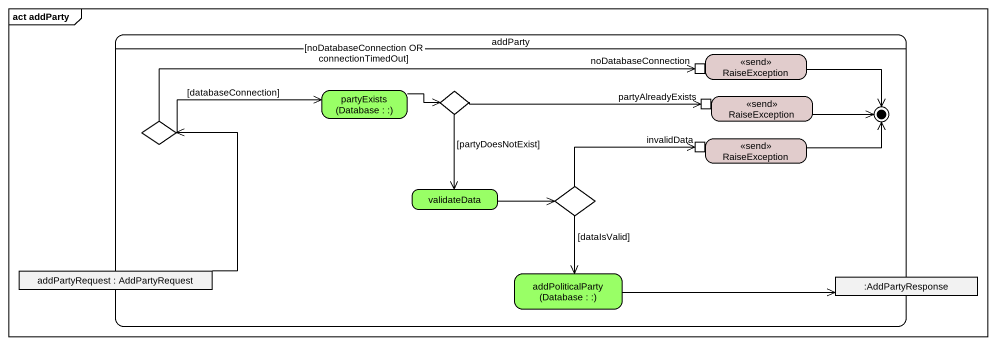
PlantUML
@startuml
mainframe act addParty
hide empty description
state addParty {
  state RaiseException <<send>> #E1CCCC {
    state noDatabaseConnection <<inputPin>>
  }
  state choice1 <<choice>>
  state "partyExists (Database : :)" as partyExists_Database #99FF66
  state choice2 <<choice>>
  state "RaiseException" as RaiseException_2 <<send>> #E1CCCC {
    state partyAlreadyExists <<inputPin>>
  }
  state "RaiseException" as RaiseException_3 <<send>> #E1CCCC {
    state invalidData <<inputPin>>
  }
  state validateData #99FF66
  state choice3 <<choice>>
  state "addPartyRequest : AddPartyRequest" as addPartyRequest <<object>>
  state "addPoliticalParty (Database : :)" as addPoliticalParty_Database #99FF66
  state ":AddPartyResponse" as AddPartyResponse <<object>>
  RaiseException -right-> [*]
  RaiseException_2 -right-> [*]
  RaiseException_3 -right-> [*]
}
choice1 -right-> noDatabaseConnection : [noDatabaseConnection OR connectionTimedOut]
choice1 -right-> partyExists_Database : [databaseConnection]
partyExists_Database -right-> choice2
choice2 -right-> partyAlreadyExists
choice2 --> validateData : [partyDoesNotExist]
validateData -right-> choice3
choice3 -right-> invalidData
choice3 --> addPoliticalParty_Database : [dataIsValid]
addPartyRequest -up-> choice1
addPoliticalParty_Database -right-> AddPartyResponse
@enduml
